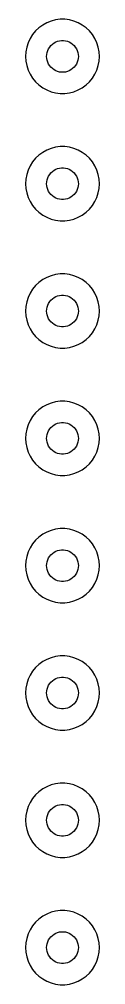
# Model space of a CAD drawing. Header units: metres. Extents: x -7 to 7, y 329 to 679.
# Drawn here: x -7 to 7, y 497 to 679 of the extents above; entities that cross this region are included whole.
import ezdxf

# ---------------------------------------------------------------- set-up
doc = ezdxf.new("R2010")
doc.units = ezdxf.units.M

msp = doc.modelspace()

# ---------------------------------------------------------------- linework, layer by layer
for p, q in [((-1.31166, 678.876), (-2.16312, 678.657)), ((-0.439529, 678.986), (-1.31166, 678.876)), ((0.439529, 678.986), (-0.439529, 678.986)), ((1.31166, 678.876), (0.439529, 678.986)), ((2.16312, 678.657), (1.31166, 678.876)), ((-4.46196, 677.394), (-5.10277, 676.792)), ((-3.75078, 677.91), (-4.46196, 677.394)), ((-2.98045, 678.334), (-3.75078, 677.91)), ((-2.16312, 678.657), (-2.98045, 678.334)), ((2.98045, 678.334), (2.16312, 678.657)), ((3.75078, 677.91), (2.98045, 678.334)), ((4.46196, 677.394), (3.75078, 677.91)), ((5.10277, 676.792), (4.46196, 677.394)), ((-6.13414, 675.372), (-6.50842, 674.577)), ((-5.66312, 676.114), (-6.13414, 675.372)), ((-5.10277, 676.792), (-5.66312, 676.114)), ((5.66312, 676.114), (5.10277, 676.792)), ((6.13414, 675.372), (5.66312, 676.114)), ((6.50842, 674.577), (6.13414, 675.372)), ((-6.78008, 673.741), (-6.94479, 672.877)), ((-6.50842, 674.577), (-6.78008, 673.741)), ((-2.78932, 673.104), (-2.62891, 673.445)), ((-2.62891, 673.445), (-2.42705, 673.763)), ((-2.42705, 673.763), (-2.1869, 674.054)), ((-2.1869, 674.054), (-1.91226, 674.312)), ((-1.91226, 674.312), (-1.60747, 674.533)), ((-1.60747, 674.533), (-1.27733, 674.714)), ((-1.27733, 674.714), (-0.927048, 674.853)), ((-0.927048, 674.853), (-0.562134, 674.947)), ((-0.562134, 674.947), (-0.18837, 674.994)), ((-0.18837, 674.994), (0.18837, 674.994)), ((0.18837, 674.994), (0.562134, 674.947)), ((0.562134, 674.947), (0.927048, 674.853)), ((0.927048, 674.853), (1.27733, 674.714)), ((1.27733, 674.714), (1.60747, 674.533)), ((1.60747, 674.533), (1.91226, 674.312)), ((1.91226, 674.312), (2.1869, 674.054)), ((2.1869, 674.054), (2.42705, 673.763)), ((2.42705, 673.763), (2.62891, 673.445)), ((2.62891, 673.445), (2.78932, 673.104)), ((6.78008, 673.741), (6.50842, 674.577)), ((6.94479, 672.877), (6.78008, 673.741)), ((-6.94479, 672.877), (-7, 672)), ((-7, 672), (-6.94479, 671.123)), ((-3, 672), (-2.97633, 672.376)), ((-2.97633, 671.624), (-3, 672)), ((-2.97633, 672.376), (-2.90575, 672.746)), ((-2.90575, 671.254), (-2.97633, 671.624)), ((-2.90575, 672.746), (-2.78932, 673.104)), ((2.78932, 673.104), (2.90575, 672.746)), ((2.90575, 672.746), (2.97633, 672.376)), ((2.97633, 671.624), (2.90575, 671.254)), ((2.97633, 672.376), (3, 672)), ((3, 672), (2.97633, 671.624)), ((7, 672), (6.94479, 672.877)), ((6.94479, 671.123), (7, 672)), ((-6.94479, 671.123), (-6.78008, 670.259)), ((-6.78008, 670.259), (-6.50842, 669.423)), ((-2.78932, 670.896), (-2.90575, 671.254)), ((-2.62891, 670.555), (-2.78932, 670.896)), ((-2.42705, 670.237), (-2.62891, 670.555)), ((-2.1869, 669.946), (-2.42705, 670.237)), ((-1.91226, 669.688), (-2.1869, 669.946)), ((-1.60747, 669.467), (-1.91226, 669.688)), ((1.91226, 669.688), (1.60747, 669.467)), ((2.1869, 669.946), (1.91226, 669.688)), ((2.42705, 670.237), (2.1869, 669.946)), ((2.62891, 670.555), (2.42705, 670.237)), ((2.78932, 670.896), (2.62891, 670.555)), ((2.90575, 671.254), (2.78932, 670.896)), ((6.50842, 669.423), (6.78008, 670.259)), ((6.78008, 670.259), (6.94479, 671.123)), ((-6.50842, 669.423), (-6.13414, 668.628)), ((-6.13414, 668.628), (-5.66312, 667.886)), ((-5.66312, 667.886), (-5.10277, 667.208)), ((-1.27733, 669.286), (-1.60747, 669.467)), ((-0.927048, 669.147), (-1.27733, 669.286)), ((-0.562134, 669.053), (-0.927048, 669.147)), ((-0.18837, 669.006), (-0.562134, 669.053)), ((0.18837, 669.006), (-0.18837, 669.006)), ((0.562134, 669.053), (0.18837, 669.006)), ((0.927048, 669.147), (0.562134, 669.053)), ((1.27733, 669.286), (0.927048, 669.147)), ((1.60747, 669.467), (1.27733, 669.286)), ((5.10277, 667.208), (5.66312, 667.886)), ((5.66312, 667.886), (6.13414, 668.628)), ((6.13414, 668.628), (6.50842, 669.423)), ((-5.10277, 667.208), (-4.46196, 666.606)), ((-4.46196, 666.606), (-3.75078, 666.09)), ((-3.75078, 666.09), (-2.98045, 665.666)), ((2.98045, 665.666), (3.75078, 666.09)), ((3.75078, 666.09), (4.46196, 666.606)), ((4.46196, 666.606), (5.10277, 667.208)), ((-2.98045, 665.666), (-2.16312, 665.343)), ((-2.16312, 665.343), (-1.31166, 665.124)), ((-1.31166, 665.124), (-0.439529, 665.014)), ((-0.439529, 665.014), (0.439529, 665.014)), ((0.439529, 665.014), (1.31166, 665.124)), ((1.31166, 665.124), (2.16312, 665.343)), ((2.16312, 665.343), (2.98045, 665.666)), ((-4.46196, 653.394), (-5.10277, 652.792)), ((-3.75078, 653.91), (-4.46196, 653.394)), ((-2.98045, 654.334), (-3.75078, 653.91)), ((-2.16312, 654.657), (-2.98045, 654.334)), ((-1.31166, 654.876), (-2.16312, 654.657)), ((-0.439529, 654.986), (-1.31166, 654.876)), ((0.439529, 654.986), (-0.439529, 654.986)), ((1.31166, 654.876), (0.439529, 654.986)), ((2.16312, 654.657), (1.31166, 654.876)), ((2.98045, 654.334), (2.16312, 654.657)), ((3.75078, 653.91), (2.98045, 654.334)), ((4.46196, 653.394), (3.75078, 653.91)), ((5.10277, 652.792), (4.46196, 653.394)), ((-5.66312, 652.114), (-6.13414, 651.372)), ((-5.10277, 652.792), (-5.66312, 652.114)), ((5.66312, 652.114), (5.10277, 652.792)), ((6.13414, 651.372), (5.66312, 652.114)), ((-6.78008, 649.741), (-6.94479, 648.877)), ((-6.50842, 650.577), (-6.78008, 649.741)), ((-6.13414, 651.372), (-6.50842, 650.577)), ((-2.62891, 649.445), (-2.42705, 649.763)), ((-2.42705, 649.763), (-2.1869, 650.054)), ((-2.1869, 650.054), (-1.91226, 650.312)), ((-1.91226, 650.312), (-1.60747, 650.533)), ((-1.60747, 650.533), (-1.27733, 650.714)), ((-1.27733, 650.714), (-0.927048, 650.853)), ((-0.927048, 650.853), (-0.562134, 650.947)), ((-0.562134, 650.947), (-0.18837, 650.994)), ((-0.18837, 650.994), (0.18837, 650.994)), ((0.18837, 650.994), (0.562134, 650.947)), ((0.562134, 650.947), (0.927048, 650.853)), ((0.927048, 650.853), (1.27733, 650.714)), ((1.27733, 650.714), (1.60747, 650.533)), ((1.60747, 650.533), (1.91226, 650.312)), ((1.91226, 650.312), (2.1869, 650.054)), ((2.1869, 650.054), (2.42705, 649.763)), ((2.42705, 649.763), (2.62891, 649.445)), ((6.50842, 650.577), (6.13414, 651.372)), ((6.78008, 649.741), (6.50842, 650.577)), ((6.94479, 648.877), (6.78008, 649.741)), ((-6.94479, 648.877), (-7, 648)), ((-7, 648), (-6.94479, 647.123)), ((-3, 648), (-2.97633, 648.376)), ((-2.97633, 647.624), (-3, 648)), ((-2.97633, 648.376), (-2.90575, 648.746)), ((-2.90575, 648.746), (-2.78932, 649.104)), ((-2.78932, 649.104), (-2.62891, 649.445)), ((2.62891, 649.445), (2.78932, 649.104)), ((2.78932, 649.104), (2.90575, 648.746)), ((2.90575, 648.746), (2.97633, 648.376)), ((2.97633, 648.376), (3, 648)), ((3, 648), (2.97633, 647.624)), ((7, 648), (6.94479, 648.877)), ((6.94479, 647.123), (7, 648)), ((-6.94479, 647.123), (-6.78008, 646.259)), ((-6.78008, 646.259), (-6.50842, 645.423)), ((-2.90575, 647.254), (-2.97633, 647.624)), ((-2.78932, 646.896), (-2.90575, 647.254)), ((-2.62891, 646.555), (-2.78932, 646.896)), ((-2.42705, 646.237), (-2.62891, 646.555)), ((-2.1869, 645.946), (-2.42705, 646.237)), ((2.42705, 646.237), (2.1869, 645.946)), ((2.62891, 646.555), (2.42705, 646.237)), ((2.78932, 646.896), (2.62891, 646.555)), ((2.90575, 647.254), (2.78932, 646.896)), ((2.97633, 647.624), (2.90575, 647.254)), ((6.50842, 645.423), (6.78008, 646.259)), ((6.78008, 646.259), (6.94479, 647.123)), ((-6.50842, 645.423), (-6.13414, 644.628)), ((-6.13414, 644.628), (-5.66312, 643.886)), ((-1.91226, 645.688), (-2.1869, 645.946)), ((-1.60747, 645.467), (-1.91226, 645.688)), ((-1.27733, 645.286), (-1.60747, 645.467)), ((-0.927048, 645.147), (-1.27733, 645.286)), ((-0.562134, 645.053), (-0.927048, 645.147)), ((-0.18837, 645.006), (-0.562134, 645.053)), ((0.18837, 645.006), (-0.18837, 645.006)), ((0.562134, 645.053), (0.18837, 645.006)), ((0.927048, 645.147), (0.562134, 645.053)), ((1.27733, 645.286), (0.927048, 645.147)), ((1.60747, 645.467), (1.27733, 645.286)), ((1.91226, 645.688), (1.60747, 645.467)), ((2.1869, 645.946), (1.91226, 645.688)), ((5.66312, 643.886), (6.13414, 644.628)), ((6.13414, 644.628), (6.50842, 645.423)), ((-5.66312, 643.886), (-5.10277, 643.208)), ((-5.10277, 643.208), (-4.46196, 642.606)), ((-4.46196, 642.606), (-3.75078, 642.09)), ((3.75078, 642.09), (4.46196, 642.606)), ((4.46196, 642.606), (5.10277, 643.208)), ((5.10277, 643.208), (5.66312, 643.886)), ((-3.75078, 642.09), (-2.98045, 641.666)), ((-2.98045, 641.666), (-2.16312, 641.343)), ((-2.16312, 641.343), (-1.31166, 641.124)), ((-1.31166, 641.124), (-0.439529, 641.014)), ((-0.439529, 641.014), (0.439529, 641.014)), ((0.439529, 641.014), (1.31166, 641.124)), ((1.31166, 641.124), (2.16312, 641.343)), ((2.16312, 641.343), (2.98045, 641.666)), ((2.98045, 641.666), (3.75078, 642.09)), ((-3.75078, 629.91), (-4.46196, 629.394)), ((-2.98045, 630.334), (-3.75078, 629.91)), ((-2.16312, 630.657), (-2.98045, 630.334)), ((-1.31166, 630.876), (-2.16312, 630.657)), ((-0.439529, 630.986), (-1.31166, 630.876)), ((0.439529, 630.986), (-0.439529, 630.986)), ((1.31166, 630.876), (0.439529, 630.986)), ((2.16312, 630.657), (1.31166, 630.876)), ((2.98045, 630.334), (2.16312, 630.657)), ((3.75078, 629.91), (2.98045, 630.334)), ((4.46196, 629.394), (3.75078, 629.91)), ((-5.66312, 628.114), (-6.13414, 627.372)), ((-5.10277, 628.792), (-5.66312, 628.114)), ((-4.46196, 629.394), (-5.10277, 628.792)), ((5.10277, 628.792), (4.46196, 629.394)), ((5.66312, 628.114), (5.10277, 628.792)), ((6.13414, 627.372), (5.66312, 628.114)), ((-6.50842, 626.577), (-6.78008, 625.741)), ((-6.13414, 627.372), (-6.50842, 626.577)), ((-2.42705, 625.763), (-2.1869, 626.054)), ((-2.1869, 626.054), (-1.91226, 626.312)), ((-1.91226, 626.312), (-1.60747, 626.533)), ((-1.60747, 626.533), (-1.27733, 626.714)), ((-1.27733, 626.714), (-0.927048, 626.853)), ((-0.927048, 626.853), (-0.562134, 626.947)), ((-0.562134, 626.947), (-0.18837, 626.994)), ((-0.18837, 626.994), (0.18837, 626.994)), ((0.18837, 626.994), (0.562134, 626.947)), ((0.562134, 626.947), (0.927048, 626.853)), ((0.927048, 626.853), (1.27733, 626.714)), ((1.27733, 626.714), (1.60747, 626.533)), ((1.60747, 626.533), (1.91226, 626.312)), ((1.91226, 626.312), (2.1869, 626.054)), ((2.1869, 626.054), (2.42705, 625.763)), ((6.50842, 626.577), (6.13414, 627.372)), ((6.78008, 625.741), (6.50842, 626.577)), ((-6.94479, 624.877), (-7, 624)), ((-6.78008, 625.741), (-6.94479, 624.877)), ((-3, 624), (-2.97633, 624.376)), ((-2.97633, 624.376), (-2.90575, 624.746)), ((-2.90575, 624.746), (-2.78932, 625.104)), ((-2.78932, 625.104), (-2.62891, 625.445)), ((-2.62891, 625.445), (-2.42705, 625.763)), ((2.42705, 625.763), (2.62891, 625.445)), ((2.62891, 625.445), (2.78932, 625.104)), ((2.78932, 625.104), (2.90575, 624.746)), ((2.90575, 624.746), (2.97633, 624.376)), ((2.97633, 624.376), (3, 624)), ((6.94479, 624.877), (6.78008, 625.741)), ((7, 624), (6.94479, 624.877)), ((-7, 624), (-6.94479, 623.123)), ((-6.94479, 623.123), (-6.78008, 622.259)), ((-2.97633, 623.624), (-3, 624)), ((-2.90575, 623.254), (-2.97633, 623.624)), ((-2.78932, 622.896), (-2.90575, 623.254)), ((-2.62891, 622.555), (-2.78932, 622.896)), ((-2.42705, 622.237), (-2.62891, 622.555)), ((2.62891, 622.555), (2.42705, 622.237)), ((2.78932, 622.896), (2.62891, 622.555)), ((2.90575, 623.254), (2.78932, 622.896)), ((2.97633, 623.624), (2.90575, 623.254)), ((3, 624), (2.97633, 623.624)), ((6.78008, 622.259), (6.94479, 623.123)), ((6.94479, 623.123), (7, 624)), ((-6.78008, 622.259), (-6.50842, 621.423)), ((-6.50842, 621.423), (-6.13414, 620.628)), ((-6.13414, 620.628), (-5.66312, 619.886)), ((-2.1869, 621.946), (-2.42705, 622.237)), ((-1.91226, 621.688), (-2.1869, 621.946)), ((-1.60747, 621.467), (-1.91226, 621.688)), ((-1.27733, 621.286), (-1.60747, 621.467)), ((-0.927048, 621.147), (-1.27733, 621.286)), ((-0.562134, 621.053), (-0.927048, 621.147)), ((-0.18837, 621.006), (-0.562134, 621.053)), ((0.18837, 621.006), (-0.18837, 621.006)), ((0.562134, 621.053), (0.18837, 621.006)), ((0.927048, 621.147), (0.562134, 621.053)), ((1.27733, 621.286), (0.927048, 621.147)), ((1.60747, 621.467), (1.27733, 621.286)), ((1.91226, 621.688), (1.60747, 621.467)), ((2.1869, 621.946), (1.91226, 621.688)), ((2.42705, 622.237), (2.1869, 621.946)), ((5.66312, 619.886), (6.13414, 620.628)), ((6.13414, 620.628), (6.50842, 621.423)), ((6.50842, 621.423), (6.78008, 622.259)), ((-5.66312, 619.886), (-5.10277, 619.208)), ((-5.10277, 619.208), (-4.46196, 618.606)), ((4.46196, 618.606), (5.10277, 619.208)), ((5.10277, 619.208), (5.66312, 619.886)), ((-4.46196, 618.606), (-3.75078, 618.09)), ((-3.75078, 618.09), (-2.98045, 617.666)), ((-2.98045, 617.666), (-2.16312, 617.343)), ((-2.16312, 617.343), (-1.31166, 617.124)), ((-1.31166, 617.124), (-0.439529, 617.014)), ((-0.439529, 617.014), (0.439529, 617.014)), ((0.439529, 617.014), (1.31166, 617.124)), ((1.31166, 617.124), (2.16312, 617.343)), ((2.16312, 617.343), (2.98045, 617.666)), ((2.98045, 617.666), (3.75078, 618.09)), ((3.75078, 618.09), (4.46196, 618.606)), ((-2.98045, 606.334), (-3.75078, 605.91)), ((-2.16312, 606.657), (-2.98045, 606.334)), ((-1.31166, 606.876), (-2.16312, 606.657)), ((-0.439529, 606.986), (-1.31166, 606.876)), ((0.439529, 606.986), (-0.439529, 606.986)), ((1.31166, 606.876), (0.439529, 606.986)), ((2.16312, 606.657), (1.31166, 606.876)), ((2.98045, 606.334), (2.16312, 606.657)), ((3.75078, 605.91), (2.98045, 606.334)), ((-5.10277, 604.792), (-5.66312, 604.114)), ((-4.46196, 605.394), (-5.10277, 604.792)), ((-3.75078, 605.91), (-4.46196, 605.394)), ((4.46196, 605.394), (3.75078, 605.91)), ((5.10277, 604.792), (4.46196, 605.394)), ((5.66312, 604.114), (5.10277, 604.792)), ((-6.50842, 602.577), (-6.78008, 601.741)), ((-6.13414, 603.372), (-6.50842, 602.577)), ((-5.66312, 604.114), (-6.13414, 603.372)), ((-1.91226, 602.312), (-1.60747, 602.533)), ((-1.60747, 602.533), (-1.27733, 602.714)), ((-1.27733, 602.714), (-0.927048, 602.853)), ((-0.927048, 602.853), (-0.562134, 602.947)), ((-0.562134, 602.947), (-0.18837, 602.994)), ((-0.18837, 602.994), (0.18837, 602.994)), ((0.18837, 602.994), (0.562134, 602.947)), ((0.562134, 602.947), (0.927048, 602.853)), ((0.927048, 602.853), (1.27733, 602.714)), ((1.27733, 602.714), (1.60747, 602.533)), ((1.60747, 602.533), (1.91226, 602.312)), ((6.13414, 603.372), (5.66312, 604.114)), ((6.50842, 602.577), (6.13414, 603.372)), ((6.78008, 601.741), (6.50842, 602.577)), ((-6.94479, 600.877), (-7, 600)), ((-6.78008, 601.741), (-6.94479, 600.877)), ((-2.97633, 600.376), (-2.90575, 600.746)), ((-2.90575, 600.746), (-2.78932, 601.104)), ((-2.78932, 601.104), (-2.62891, 601.445)), ((-2.62891, 601.445), (-2.42705, 601.763)), ((-2.42705, 601.763), (-2.1869, 602.054)), ((-2.1869, 602.054), (-1.91226, 602.312)), ((1.91226, 602.312), (2.1869, 602.054)), ((2.1869, 602.054), (2.42705, 601.763)), ((2.42705, 601.763), (2.62891, 601.445)), ((2.62891, 601.445), (2.78932, 601.104)), ((2.78932, 601.104), (2.90575, 600.746)), ((2.90575, 600.746), (2.97633, 600.376)), ((6.94479, 600.877), (6.78008, 601.741)), ((7, 600), (6.94479, 600.877)), ((-7, 600), (-6.94479, 599.123)), ((-6.94479, 599.123), (-6.78008, 598.259)), ((-3, 600), (-2.97633, 600.376)), ((-2.97633, 599.624), (-3, 600)), ((-2.90575, 599.254), (-2.97633, 599.624)), ((-2.78932, 598.896), (-2.90575, 599.254)), ((-2.62891, 598.555), (-2.78932, 598.896)), ((2.78932, 598.896), (2.62891, 598.555)), ((2.90575, 599.254), (2.78932, 598.896)), ((2.97633, 599.624), (2.90575, 599.254)), ((2.97633, 600.376), (3, 600)), ((3, 600), (2.97633, 599.624)), ((6.78008, 598.259), (6.94479, 599.123)), ((6.94479, 599.123), (7, 600)), ((-6.78008, 598.259), (-6.50842, 597.423)), ((-6.50842, 597.423), (-6.13414, 596.628)), ((-2.42705, 598.237), (-2.62891, 598.555)), ((-2.1869, 597.946), (-2.42705, 598.237)), ((-1.91226, 597.688), (-2.1869, 597.946)), ((-1.60747, 597.467), (-1.91226, 597.688)), ((-1.27733, 597.286), (-1.60747, 597.467)), ((-0.927048, 597.147), (-1.27733, 597.286)), ((-0.562134, 597.053), (-0.927048, 597.147)), ((-0.18837, 597.006), (-0.562134, 597.053)), ((0.18837, 597.006), (-0.18837, 597.006)), ((0.562134, 597.053), (0.18837, 597.006)), ((0.927048, 597.147), (0.562134, 597.053)), ((1.27733, 597.286), (0.927048, 597.147)), ((1.60747, 597.467), (1.27733, 597.286)), ((1.91226, 597.688), (1.60747, 597.467)), ((2.1869, 597.946), (1.91226, 597.688)), ((2.42705, 598.237), (2.1869, 597.946)), ((2.62891, 598.555), (2.42705, 598.237)), ((6.13414, 596.628), (6.50842, 597.423)), ((6.50842, 597.423), (6.78008, 598.259)), ((-6.13414, 596.628), (-5.66312, 595.886)), ((-5.66312, 595.886), (-5.10277, 595.208)), ((-5.10277, 595.208), (-4.46196, 594.606)), ((4.46196, 594.606), (5.10277, 595.208)), ((5.10277, 595.208), (5.66312, 595.886)), ((5.66312, 595.886), (6.13414, 596.628)), ((-4.46196, 594.606), (-3.75078, 594.09)), ((-3.75078, 594.09), (-2.98045, 593.666)), ((-2.98045, 593.666), (-2.16312, 593.343)), ((-2.16312, 593.343), (-1.31166, 593.124)), ((1.31166, 593.124), (2.16312, 593.343)), ((2.16312, 593.343), (2.98045, 593.666)), ((2.98045, 593.666), (3.75078, 594.09)), ((3.75078, 594.09), (4.46196, 594.606)), ((-1.31166, 593.124), (-0.439529, 593.014)), ((-0.439529, 593.014), (0.439529, 593.014)), ((0.439529, 593.014), (1.31166, 593.124)), ((-2.98045, 582.334), (-3.75078, 581.91)), ((-2.16312, 582.657), (-2.98045, 582.334)), ((-1.31166, 582.876), (-2.16312, 582.657)), ((-0.439529, 582.986), (-1.31166, 582.876)), ((0.439529, 582.986), (-0.439529, 582.986)), ((1.31166, 582.876), (0.439529, 582.986)), ((2.16312, 582.657), (1.31166, 582.876)), ((2.98045, 582.334), (2.16312, 582.657)), ((3.75078, 581.91), (2.98045, 582.334)), ((-5.10277, 580.792), (-5.66312, 580.114)), ((-4.46196, 581.394), (-5.10277, 580.792)), ((-3.75078, 581.91), (-4.46196, 581.394)), ((4.46196, 581.394), (3.75078, 581.91)), ((5.10277, 580.792), (4.46196, 581.394)), ((5.66312, 580.114), (5.10277, 580.792)), ((-6.13414, 579.372), (-6.50842, 578.577)), ((-5.66312, 580.114), (-6.13414, 579.372)), ((-1.60747, 578.533), (-1.27733, 578.714)), ((-1.27733, 578.714), (-0.927048, 578.853)), ((-0.927048, 578.853), (-0.562134, 578.947)), ((-0.562134, 578.947), (-0.18837, 578.994)), ((-0.18837, 578.994), (0.18837, 578.994)), ((0.18837, 578.994), (0.562134, 578.947)), ((0.562134, 578.947), (0.927048, 578.853)), ((0.927048, 578.853), (1.27733, 578.714)), ((1.27733, 578.714), (1.60747, 578.533)), ((6.13414, 579.372), (5.66312, 580.114)), ((6.50842, 578.577), (6.13414, 579.372)), ((-6.94479, 576.877), (-7, 576)), ((-6.78008, 577.741), (-6.94479, 576.877)), ((-6.50842, 578.577), (-6.78008, 577.741)), ((-2.90575, 576.746), (-2.78932, 577.104)), ((-2.78932, 577.104), (-2.62891, 577.445)), ((-2.62891, 577.445), (-2.42705, 577.763)), ((-2.42705, 577.763), (-2.1869, 578.054)), ((-2.1869, 578.054), (-1.91226, 578.312)), ((-1.91226, 578.312), (-1.60747, 578.533)), ((1.60747, 578.533), (1.91226, 578.312)), ((1.91226, 578.312), (2.1869, 578.054)), ((2.1869, 578.054), (2.42705, 577.763)), ((2.42705, 577.763), (2.62891, 577.445)), ((2.62891, 577.445), (2.78932, 577.104)), ((2.78932, 577.104), (2.90575, 576.746)), ((6.78008, 577.741), (6.50842, 578.577)), ((6.94479, 576.877), (6.78008, 577.741)), ((7, 576), (6.94479, 576.877)), ((-7, 576), (-6.94479, 575.123)), ((-6.94479, 575.123), (-6.78008, 574.259)), ((-3, 576), (-2.97633, 576.376)), ((-2.97633, 575.624), (-3, 576)), ((-2.97633, 576.376), (-2.90575, 576.746)), ((-2.90575, 575.254), (-2.97633, 575.624)), ((-2.78932, 574.896), (-2.90575, 575.254)), ((2.90575, 575.254), (2.78932, 574.896)), ((2.90575, 576.746), (2.97633, 576.376)), ((2.97633, 575.624), (2.90575, 575.254)), ((2.97633, 576.376), (3, 576)), ((3, 576), (2.97633, 575.624)), ((6.78008, 574.259), (6.94479, 575.123)), ((6.94479, 575.123), (7, 576)), ((-6.78008, 574.259), (-6.50842, 573.423)), ((-6.50842, 573.423), (-6.13414, 572.628)), ((-2.62891, 574.555), (-2.78932, 574.896)), ((-2.42705, 574.237), (-2.62891, 574.555)), ((-2.1869, 573.946), (-2.42705, 574.237)), ((-1.91226, 573.688), (-2.1869, 573.946)), ((-1.60747, 573.467), (-1.91226, 573.688)), ((-1.27733, 573.286), (-1.60747, 573.467)), ((-0.927048, 573.147), (-1.27733, 573.286)), ((1.27733, 573.286), (0.927048, 573.147)), ((1.60747, 573.467), (1.27733, 573.286)), ((1.91226, 573.688), (1.60747, 573.467)), ((2.1869, 573.946), (1.91226, 573.688)), ((2.42705, 574.237), (2.1869, 573.946)), ((2.62891, 574.555), (2.42705, 574.237)), ((2.78932, 574.896), (2.62891, 574.555)), ((6.13414, 572.628), (6.50842, 573.423)), ((6.50842, 573.423), (6.78008, 574.259)), ((-6.13414, 572.628), (-5.66312, 571.886)), ((-5.66312, 571.886), (-5.10277, 571.208)), ((-0.562134, 573.053), (-0.927048, 573.147)), ((-0.18837, 573.006), (-0.562134, 573.053)), ((0.18837, 573.006), (-0.18837, 573.006)), ((0.562134, 573.053), (0.18837, 573.006)), ((0.927048, 573.147), (0.562134, 573.053)), ((5.10277, 571.208), (5.66312, 571.886)), ((5.66312, 571.886), (6.13414, 572.628)), ((-5.10277, 571.208), (-4.46196, 570.606)), ((-4.46196, 570.606), (-3.75078, 570.09)), ((-3.75078, 570.09), (-2.98045, 569.666)), ((-2.98045, 569.666), (-2.16312, 569.343)), ((2.16312, 569.343), (2.98045, 569.666)), ((2.98045, 569.666), (3.75078, 570.09)), ((3.75078, 570.09), (4.46196, 570.606)), ((4.46196, 570.606), (5.10277, 571.208)), ((-2.16312, 569.343), (-1.31166, 569.124)), ((-1.31166, 569.124), (-0.439529, 569.014)), ((-0.439529, 569.014), (0.439529, 569.014)), ((0.439529, 569.014), (1.31166, 569.124)), ((1.31166, 569.124), (2.16312, 569.343)), ((-2.16312, 558.657), (-2.98045, 558.334)), ((-1.31166, 558.876), (-2.16312, 558.657)), ((-0.439529, 558.986), (-1.31166, 558.876)), ((0.439529, 558.986), (-0.439529, 558.986)), ((1.31166, 558.876), (0.439529, 558.986)), ((2.16312, 558.657), (1.31166, 558.876)), ((2.98045, 558.334), (2.16312, 558.657)), ((-4.46196, 557.394), (-5.10277, 556.792)), ((-3.75078, 557.91), (-4.46196, 557.394)), ((-2.98045, 558.334), (-3.75078, 557.91)), ((3.75078, 557.91), (2.98045, 558.334)), ((4.46196, 557.394), (3.75078, 557.91)), ((5.10277, 556.792), (4.46196, 557.394)), ((-6.13414, 555.372), (-6.50842, 554.577)), ((-5.66312, 556.114), (-6.13414, 555.372)), ((-5.10277, 556.792), (-5.66312, 556.114)), ((5.66312, 556.114), (5.10277, 556.792)), ((6.13414, 555.372), (5.66312, 556.114)), ((6.50842, 554.577), (6.13414, 555.372)), ((-6.78008, 553.741), (-6.94479, 552.877)), ((-6.50842, 554.577), (-6.78008, 553.741)), ((-2.78932, 553.104), (-2.62891, 553.445)), ((-2.62891, 553.445), (-2.42705, 553.763)), ((-2.42705, 553.763), (-2.1869, 554.054)), ((-2.1869, 554.054), (-1.91226, 554.312)), ((-1.91226, 554.312), (-1.60747, 554.533)), ((-1.60747, 554.533), (-1.27733, 554.714)), ((-1.27733, 554.714), (-0.927048, 554.853)), ((-0.927048, 554.853), (-0.562134, 554.947)), ((-0.562134, 554.947), (-0.18837, 554.994)), ((-0.18837, 554.994), (0.18837, 554.994)), ((0.18837, 554.994), (0.562134, 554.947)), ((0.562134, 554.947), (0.927048, 554.853)), ((0.927048, 554.853), (1.27733, 554.714)), ((1.27733, 554.714), (1.60747, 554.533)), ((1.60747, 554.533), (1.91226, 554.312)), ((1.91226, 554.312), (2.1869, 554.054)), ((2.1869, 554.054), (2.42705, 553.763)), ((2.42705, 553.763), (2.62891, 553.445)), ((2.62891, 553.445), (2.78932, 553.104)), ((6.78008, 553.741), (6.50842, 554.577)), ((6.94479, 552.877), (6.78008, 553.741)), ((-6.94479, 552.877), (-7, 552)), ((-7, 552), (-6.94479, 551.123)), ((-3, 552), (-2.97633, 552.376)), ((-2.97633, 551.624), (-3, 552)), ((-2.97633, 552.376), (-2.90575, 552.746)), ((-2.90575, 551.254), (-2.97633, 551.624)), ((-2.90575, 552.746), (-2.78932, 553.104)), ((2.78932, 553.104), (2.90575, 552.746)), ((2.90575, 552.746), (2.97633, 552.376)), ((2.97633, 551.624), (2.90575, 551.254)), ((2.97633, 552.376), (3, 552)), ((3, 552), (2.97633, 551.624)), ((7, 552), (6.94479, 552.877)), ((6.94479, 551.123), (7, 552)), ((-6.94479, 551.123), (-6.78008, 550.259)), ((-6.78008, 550.259), (-6.50842, 549.423)), ((-2.78932, 550.896), (-2.90575, 551.254)), ((-2.62891, 550.555), (-2.78932, 550.896)), ((-2.42705, 550.237), (-2.62891, 550.555)), ((-2.1869, 549.946), (-2.42705, 550.237)), ((-1.91226, 549.688), (-2.1869, 549.946)), ((-1.60747, 549.467), (-1.91226, 549.688)), ((1.91226, 549.688), (1.60747, 549.467)), ((2.1869, 549.946), (1.91226, 549.688)), ((2.42705, 550.237), (2.1869, 549.946)), ((2.62891, 550.555), (2.42705, 550.237)), ((2.78932, 550.896), (2.62891, 550.555)), ((2.90575, 551.254), (2.78932, 550.896)), ((6.50842, 549.423), (6.78008, 550.259)), ((6.78008, 550.259), (6.94479, 551.123)), ((-6.50842, 549.423), (-6.13414, 548.628)), ((-6.13414, 548.628), (-5.66312, 547.886)), ((-5.66312, 547.886), (-5.10277, 547.208)), ((-1.27733, 549.286), (-1.60747, 549.467)), ((-0.927048, 549.147), (-1.27733, 549.286)), ((-0.562134, 549.053), (-0.927048, 549.147)), ((-0.18837, 549.006), (-0.562134, 549.053)), ((0.18837, 549.006), (-0.18837, 549.006)), ((0.562134, 549.053), (0.18837, 549.006)), ((0.927048, 549.147), (0.562134, 549.053)), ((1.27733, 549.286), (0.927048, 549.147)), ((1.60747, 549.467), (1.27733, 549.286)), ((5.10277, 547.208), (5.66312, 547.886)), ((5.66312, 547.886), (6.13414, 548.628)), ((6.13414, 548.628), (6.50842, 549.423)), ((-5.10277, 547.208), (-4.46196, 546.606)), ((-4.46196, 546.606), (-3.75078, 546.09)), ((-3.75078, 546.09), (-2.98045, 545.666)), ((2.98045, 545.666), (3.75078, 546.09)), ((3.75078, 546.09), (4.46196, 546.606)), ((4.46196, 546.606), (5.10277, 547.208)), ((-2.98045, 545.666), (-2.16312, 545.343)), ((-2.16312, 545.343), (-1.31166, 545.124)), ((-1.31166, 545.124), (-0.439529, 545.014)), ((-0.439529, 545.014), (0.439529, 545.014)), ((0.439529, 545.014), (1.31166, 545.124)), ((1.31166, 545.124), (2.16312, 545.343)), ((2.16312, 545.343), (2.98045, 545.666)), ((-4.46196, 533.394), (-5.10277, 532.792)), ((-3.75078, 533.91), (-4.46196, 533.394)), ((-2.98045, 534.334), (-3.75078, 533.91)), ((-2.16312, 534.657), (-2.98045, 534.334)), ((-1.31166, 534.876), (-2.16312, 534.657)), ((-0.439529, 534.986), (-1.31166, 534.876)), ((0.439529, 534.986), (-0.439529, 534.986)), ((1.31166, 534.876), (0.439529, 534.986)), ((2.16312, 534.657), (1.31166, 534.876)), ((2.98045, 534.334), (2.16312, 534.657)), ((3.75078, 533.91), (2.98045, 534.334)), ((4.46196, 533.394), (3.75078, 533.91)), ((5.10277, 532.792), (4.46196, 533.394)), ((-6.13414, 531.372), (-6.50842, 530.577)), ((-5.66312, 532.114), (-6.13414, 531.372)), ((-5.10277, 532.792), (-5.66312, 532.114)), ((5.66312, 532.114), (5.10277, 532.792)), ((6.13414, 531.372), (5.66312, 532.114)), ((6.50842, 530.577), (6.13414, 531.372)), ((-6.78008, 529.741), (-6.94479, 528.877)), ((-6.50842, 530.577), (-6.78008, 529.741)), ((-2.62891, 529.445), (-2.42705, 529.763)), ((-2.42705, 529.763), (-2.1869, 530.054)), ((-2.1869, 530.054), (-1.91226, 530.312)), ((-1.91226, 530.312), (-1.60747, 530.533)), ((-1.60747, 530.533), (-1.27733, 530.714)), ((-1.27733, 530.714), (-0.927048, 530.853)), ((-0.927048, 530.853), (-0.562134, 530.947)), ((-0.562134, 530.947), (-0.18837, 530.994)), ((-0.18837, 530.994), (0.18837, 530.994)), ((0.18837, 530.994), (0.562134, 530.947)), ((0.562134, 530.947), (0.927048, 530.853)), ((0.927048, 530.853), (1.27733, 530.714)), ((1.27733, 530.714), (1.60747, 530.533)), ((1.60747, 530.533), (1.91226, 530.312)), ((1.91226, 530.312), (2.1869, 530.054)), ((2.1869, 530.054), (2.42705, 529.763)), ((2.42705, 529.763), (2.62891, 529.445)), ((6.78008, 529.741), (6.50842, 530.577)), ((6.94479, 528.877), (6.78008, 529.741)), ((-6.94479, 528.877), (-7, 528)), ((-7, 528), (-6.94479, 527.123)), ((-3, 528), (-2.97633, 528.376)), ((-2.97633, 527.624), (-3, 528)), ((-2.97633, 528.376), (-2.90575, 528.746)), ((-2.90575, 528.746), (-2.78932, 529.104)), ((-2.78932, 529.104), (-2.62891, 529.445)), ((2.62891, 529.445), (2.78932, 529.104)), ((2.78932, 529.104), (2.90575, 528.746)), ((2.90575, 528.746), (2.97633, 528.376)), ((2.97633, 528.376), (3, 528)), ((3, 528), (2.97633, 527.624)), ((7, 528), (6.94479, 528.877)), ((6.94479, 527.123), (7, 528)), ((-6.94479, 527.123), (-6.78008, 526.259)), ((-6.78008, 526.259), (-6.50842, 525.423)), ((-2.90575, 527.254), (-2.97633, 527.624)), ((-2.78932, 526.896), (-2.90575, 527.254)), ((-2.62891, 526.555), (-2.78932, 526.896)), ((-2.42705, 526.237), (-2.62891, 526.555)), ((-2.1869, 525.946), (-2.42705, 526.237)), ((-1.91226, 525.688), (-2.1869, 525.946)), ((2.1869, 525.946), (1.91226, 525.688)), ((2.42705, 526.237), (2.1869, 525.946)), ((2.62891, 526.555), (2.42705, 526.237)), ((2.78932, 526.896), (2.62891, 526.555)), ((2.90575, 527.254), (2.78932, 526.896)), ((2.97633, 527.624), (2.90575, 527.254)), ((6.50842, 525.423), (6.78008, 526.259)), ((6.78008, 526.259), (6.94479, 527.123)), ((-6.50842, 525.423), (-6.13414, 524.628)), ((-6.13414, 524.628), (-5.66312, 523.886)), ((-1.60747, 525.467), (-1.91226, 525.688)), ((-1.27733, 525.286), (-1.60747, 525.467)), ((-0.927048, 525.147), (-1.27733, 525.286)), ((-0.562134, 525.053), (-0.927048, 525.147)), ((-0.18837, 525.006), (-0.562134, 525.053)), ((0.18837, 525.006), (-0.18837, 525.006)), ((0.562134, 525.053), (0.18837, 525.006)), ((0.927048, 525.147), (0.562134, 525.053)), ((1.27733, 525.286), (0.927048, 525.147)), ((1.60747, 525.467), (1.27733, 525.286)), ((1.91226, 525.688), (1.60747, 525.467)), ((5.66312, 523.886), (6.13414, 524.628)), ((6.13414, 524.628), (6.50842, 525.423)), ((-5.66312, 523.886), (-5.10277, 523.208)), ((-5.10277, 523.208), (-4.46196, 522.606)), ((-4.46196, 522.606), (-3.75078, 522.09)), ((3.75078, 522.09), (4.46196, 522.606)), ((4.46196, 522.606), (5.10277, 523.208)), ((5.10277, 523.208), (5.66312, 523.886)), ((-3.75078, 522.09), (-2.98045, 521.666)), ((-2.98045, 521.666), (-2.16312, 521.343)), ((-2.16312, 521.343), (-1.31166, 521.124)), ((-1.31166, 521.124), (-0.439529, 521.014)), ((-0.439529, 521.014), (0.439529, 521.014)), ((0.439529, 521.014), (1.31166, 521.124)), ((1.31166, 521.124), (2.16312, 521.343)), ((2.16312, 521.343), (2.98045, 521.666)), ((2.98045, 521.666), (3.75078, 522.09)), ((-3.75078, 509.91), (-4.46196, 509.394)), ((-2.98045, 510.334), (-3.75078, 509.91)), ((-2.16312, 510.657), (-2.98045, 510.334)), ((-1.31166, 510.876), (-2.16312, 510.657)), ((-0.439529, 510.986), (-1.31166, 510.876)), ((0.439529, 510.986), (-0.439529, 510.986)), ((1.31166, 510.876), (0.439529, 510.986)), ((2.16312, 510.657), (1.31166, 510.876)), ((2.98045, 510.334), (2.16312, 510.657)), ((3.75078, 509.91), (2.98045, 510.334)), ((4.46196, 509.394), (3.75078, 509.91)), ((-5.66312, 508.114), (-6.13414, 507.372)), ((-5.10277, 508.792), (-5.66312, 508.114)), ((-4.46196, 509.394), (-5.10277, 508.792)), ((5.10277, 508.792), (4.46196, 509.394)), ((5.66312, 508.114), (5.10277, 508.792)), ((6.13414, 507.372), (5.66312, 508.114)), ((-6.50842, 506.577), (-6.78008, 505.741)), ((-6.13414, 507.372), (-6.50842, 506.577)), ((-2.42705, 505.763), (-2.1869, 506.054)), ((-2.1869, 506.054), (-1.91226, 506.312)), ((-1.91226, 506.312), (-1.60747, 506.533)), ((-1.60747, 506.533), (-1.27733, 506.714)), ((-1.27733, 506.714), (-0.927048, 506.853)), ((-0.927048, 506.853), (-0.562134, 506.947)), ((-0.562134, 506.947), (-0.18837, 506.994)), ((-0.18837, 506.994), (0.18837, 506.994)), ((0.18837, 506.994), (0.562134, 506.947)), ((0.562134, 506.947), (0.927048, 506.853)), ((0.927048, 506.853), (1.27733, 506.714)), ((1.27733, 506.714), (1.60747, 506.533)), ((1.60747, 506.533), (1.91226, 506.312)), ((1.91226, 506.312), (2.1869, 506.054)), ((2.1869, 506.054), (2.42705, 505.763)), ((6.50842, 506.577), (6.13414, 507.372)), ((6.78008, 505.741), (6.50842, 506.577)), ((-6.94479, 504.877), (-7, 504)), ((-6.78008, 505.741), (-6.94479, 504.877)), ((-3, 504), (-2.97633, 504.376)), ((-2.97633, 504.376), (-2.90575, 504.746)), ((-2.90575, 504.746), (-2.78932, 505.104)), ((-2.78932, 505.104), (-2.62891, 505.445)), ((-2.62891, 505.445), (-2.42705, 505.763)), ((2.42705, 505.763), (2.62891, 505.445)), ((2.62891, 505.445), (2.78932, 505.104)), ((2.78932, 505.104), (2.90575, 504.746)), ((2.90575, 504.746), (2.97633, 504.376)), ((2.97633, 504.376), (3, 504)), ((6.94479, 504.877), (6.78008, 505.741)), ((7, 504), (6.94479, 504.877)), ((-7, 504), (-6.94479, 503.123)), ((-6.94479, 503.123), (-6.78008, 502.259)), ((-6.78008, 502.259), (-6.50842, 501.423)), ((-2.97633, 503.624), (-3, 504)), ((-2.90575, 503.254), (-2.97633, 503.624)), ((-2.78932, 502.896), (-2.90575, 503.254)), ((-2.62891, 502.555), (-2.78932, 502.896)), ((-2.42705, 502.237), (-2.62891, 502.555)), ((2.62891, 502.555), (2.42705, 502.237)), ((2.78932, 502.896), (2.62891, 502.555)), ((2.90575, 503.254), (2.78932, 502.896)), ((2.97633, 503.624), (2.90575, 503.254)), ((3, 504), (2.97633, 503.624)), ((6.50842, 501.423), (6.78008, 502.259)), ((6.78008, 502.259), (6.94479, 503.123)), ((6.94479, 503.123), (7, 504)), ((-6.50842, 501.423), (-6.13414, 500.628)), ((-6.13414, 500.628), (-5.66312, 499.886)), ((-2.1869, 501.946), (-2.42705, 502.237)), ((-1.91226, 501.688), (-2.1869, 501.946)), ((-1.60747, 501.467), (-1.91226, 501.688)), ((-1.27733, 501.286), (-1.60747, 501.467)), ((-0.927048, 501.147), (-1.27733, 501.286)), ((-0.562134, 501.053), (-0.927048, 501.147)), ((-0.18837, 501.006), (-0.562134, 501.053)), ((0.18837, 501.006), (-0.18837, 501.006)), ((0.562134, 501.053), (0.18837, 501.006)), ((0.927048, 501.147), (0.562134, 501.053)), ((1.27733, 501.286), (0.927048, 501.147)), ((1.60747, 501.467), (1.27733, 501.286)), ((1.91226, 501.688), (1.60747, 501.467)), ((2.1869, 501.946), (1.91226, 501.688)), ((2.42705, 502.237), (2.1869, 501.946)), ((5.66312, 499.886), (6.13414, 500.628)), ((6.13414, 500.628), (6.50842, 501.423)), ((-5.66312, 499.886), (-5.10277, 499.208)), ((-5.10277, 499.208), (-4.46196, 498.606)), ((-4.46196, 498.606), (-3.75078, 498.09)), ((3.75078, 498.09), (4.46196, 498.606)), ((4.46196, 498.606), (5.10277, 499.208)), ((5.10277, 499.208), (5.66312, 499.886)), ((-3.75078, 498.09), (-2.98045, 497.666)), ((-2.98045, 497.666), (-2.16312, 497.343)), ((-2.16312, 497.343), (-1.31166, 497.124)), ((-1.31166, 497.124), (-0.439529, 497.014)), ((-0.439529, 497.014), (0.439529, 497.014)), ((0.439529, 497.014), (1.31166, 497.124)), ((1.31166, 497.124), (2.16312, 497.343)), ((2.16312, 497.343), (2.98045, 497.666)), ((2.98045, 497.666), (3.75078, 498.09))]:
    msp.add_line(p, q)

doc.saveas('drawing.dxf')
